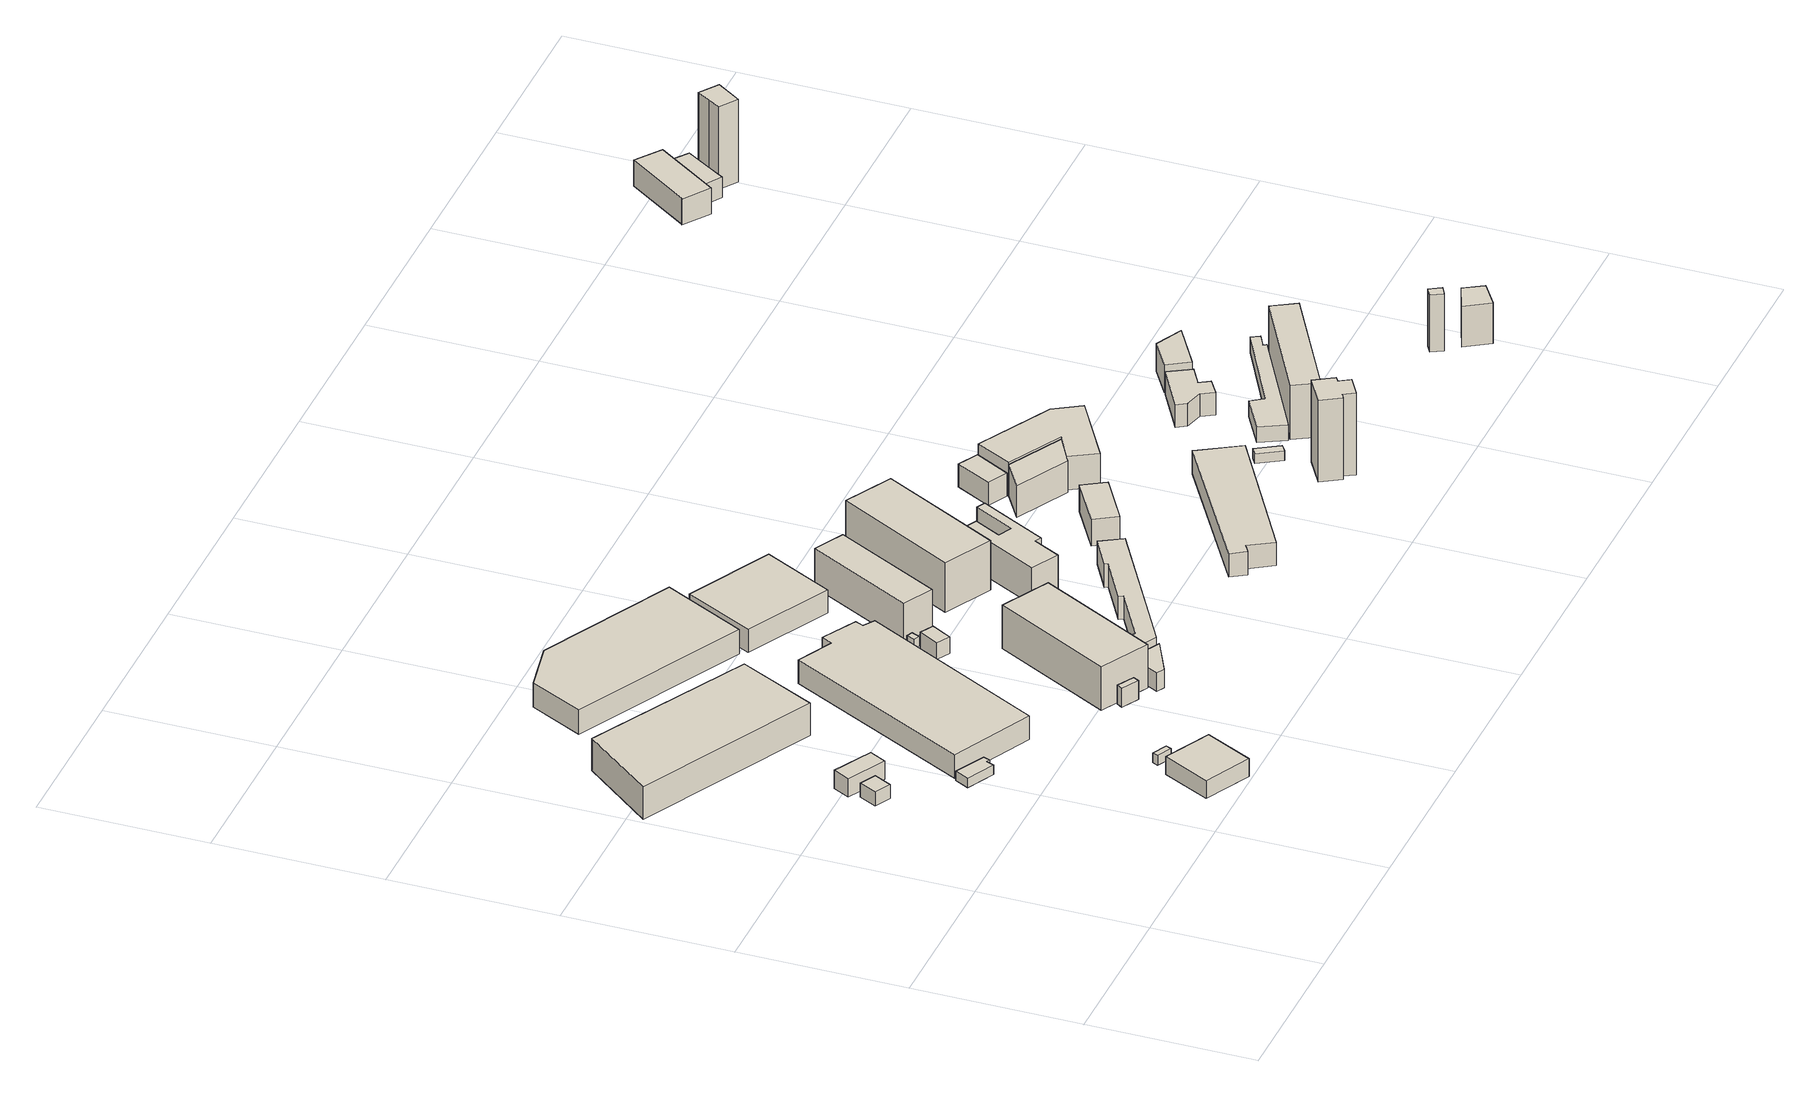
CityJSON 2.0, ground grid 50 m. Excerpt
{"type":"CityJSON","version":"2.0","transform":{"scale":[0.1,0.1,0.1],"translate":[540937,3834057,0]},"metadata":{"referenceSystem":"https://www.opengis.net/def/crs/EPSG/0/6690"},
"CityObjects":{
"building1":{"type":"Building","attributes":{"計測周辺長":23.05,"1/2500図郭":65,"区名":"港区","町丁目名称":"海岸通４丁目","街区番号":1,"class":"3001","usage":"431","measuredHeight":4.5,"storeysAboveGround":1,"BuildingDetailAttribute.buildingRoofEdgeArea":33.16,"BuildingDetailAttribute.buildingStructureType":"610","BuildingDetailAttribute.buildingStructureOrgType":"2","BuildingDetailAttribute.detailedUsage":"1720","BuildingDetailAttribute.specifiedBuildingCoverageRate":0.6,"BuildingDetailAttribute.surveyYear":2017,"BuildingTsunamiRiskAttribute.description":"1","BuildingTsunamiRiskAttribute.rank":"2","BuildingTsunamiRiskAttribute.depth":1.36,"BuildingHighTideRiskAttribute.description":"1","BuildingHighTideRiskAttribute.rank":"3","BuildingHighTideRiskAttribute.depth":4.32,"BuildingIDAttribute.prefecture":"27","BuildingIDAttribute.city":"27107"},"geometry":[{"type":"Solid","lod":"1","boundaries":[[[[0,1,2,3]],[[2,4,5,3]],[[1,6,4,2]],[[0,7,6,1]],[[3,5,7,0]],[[4,6,7,5]]]]}]},
"building2":{"type":"Building","attributes":{"計測周辺長":37.53,"1/2500図郭":65,"区名":"港区","町丁目名称":"海岸通４丁目","街区番号":1,"class":"3001","usage":"431","measuredHeight":5.8,"storeysAboveGround":2,"BuildingDetailAttribute.buildingRoofEdgeArea":74.14,"BuildingDetailAttribute.buildingStructureType":"610","BuildingDetailAttribute.buildingStructureOrgType":"2","BuildingDetailAttribute.detailedUsage":"1720","BuildingDetailAttribute.specifiedBuildingCoverageRate":0.6,"BuildingDetailAttribute.surveyYear":2017,"BuildingTsunamiRiskAttribute.description":"1","BuildingTsunamiRiskAttribute.rank":"2","BuildingTsunamiRiskAttribute.depth":1.36,"BuildingHighTideRiskAttribute.description":"1","BuildingHighTideRiskAttribute.rank":"3","BuildingHighTideRiskAttribute.depth":4.32,"BuildingIDAttribute.prefecture":"27","BuildingIDAttribute.city":"27107"},"geometry":[{"type":"Solid","lod":"1","boundaries":[[[[8,9,10,11]],[[10,12,13,11]],[[9,14,12,10]],[[8,15,14,9]],[[11,13,15,8]],[[12,14,15,13]]]]}]},
"building3":{"type":"Building","attributes":{"計測周辺長":30.2,"1/2500図郭":65,"区名":"港区","町丁目名称":"海岸通４丁目","街区番号":1,"class":"3001","usage":"431","storeysAboveGround":2,"BuildingDetailAttribute.buildingRoofEdgeArea":46.22,"BuildingDetailAttribute.buildingStructureType":"610","BuildingDetailAttribute.buildingStructureOrgType":"2","BuildingDetailAttribute.detailedUsage":"1720","BuildingDetailAttribute.specifiedBuildingCoverageRate":0.6,"BuildingDetailAttribute.surveyYear":2017,"BuildingTsunamiRiskAttribute.description":"1","BuildingTsunamiRiskAttribute.rank":"2","BuildingTsunamiRiskAttribute.depth":1.76,"BuildingHighTideRiskAttribute.description":"1","BuildingHighTideRiskAttribute.rank":"3","BuildingHighTideRiskAttribute.depth":4.74,"BuildingIDAttribute.prefecture":"27","BuildingIDAttribute.city":"27107"},"geometry":[{"type":"Solid","lod":"1","boundaries":[[[[16,17,18,19,20,21]],[[20,22,23,21]],[[19,24,22,20]],[[18,25,24,19]],[[17,26,25,18]],[[16,27,26,17]],[[21,23,27,16]],[[22,24,25,26,27,23]]]]}]},
"building4":{"type":"Building","attributes":{"計測周辺長":168.79,"1/2500図郭":65,"区名":"港区","町丁目名称":"海岸通４丁目","街区番号":1,"class":"3001","usage":"431","measuredHeight":10.4,"storeysAboveGround":2,"BuildingDetailAttribute.buildingRoofEdgeArea":1526.25,"BuildingDetailAttribute.buildingStructureType":"610","BuildingDetailAttribute.buildingStructureOrgType":"2","BuildingDetailAttribute.detailedUsage":"1720","BuildingDetailAttribute.specifiedBuildingCoverageRate":0.6,"BuildingDetailAttribute.surveyYear":2017,"BuildingTsunamiRiskAttribute.description":"1","BuildingTsunamiRiskAttribute.rank":"2","BuildingTsunamiRiskAttribute.depth":1.16,"BuildingHighTideRiskAttribute.description":"1","BuildingHighTideRiskAttribute.rank":"3","BuildingHighTideRiskAttribute.depth":4.42,"BuildingIDAttribute.prefecture":"27","BuildingIDAttribute.city":"27107"},"geometry":[{"type":"Solid","lod":"1","boundaries":[[[[28,29,30,31]],[[30,32,33,31]],[[29,34,32,30]],[[28,35,34,29]],[[31,33,35,28]],[[32,34,35,33]]]]}]},
"building5":{"type":"Building","attributes":{"class":"3001","measuredHeight":5.6,"BuildingDetailAttribute.specifiedBuildingCoverageRate":0.6,"BuildingDetailAttribute.surveyYear":2017,"BuildingTsunamiRiskAttribute.description":"1","BuildingTsunamiRiskAttribute.rank":"2","BuildingTsunamiRiskAttribute.depth":2.33,"BuildingHighTideRiskAttribute.description":"1","BuildingHighTideRiskAttribute.rank":"4","BuildingHighTideRiskAttribute.depth":5.33,"BuildingIDAttribute.prefecture":"27","BuildingIDAttribute.city":"27107"},"geometry":[{"type":"Solid","lod":"1","boundaries":[[[[36,37,38,39]],[[38,40,41,39]],[[37,42,40,38]],[[36,43,42,37]],[[39,41,43,36]],[[40,42,43,41]]]]}]},
"building6":{"type":"Building","attributes":{"class":"3003","measuredHeight":3.1,"BuildingDetailAttribute.specifiedBuildingCoverageRate":0.6,"BuildingDetailAttribute.surveyYear":2017,"BuildingTsunamiRiskAttribute.description":"1","BuildingTsunamiRiskAttribute.rank":"2","BuildingTsunamiRiskAttribute.depth":2.05,"BuildingHighTideRiskAttribute.description":"1","BuildingHighTideRiskAttribute.rank":"4","BuildingHighTideRiskAttribute.depth":5.06,"BuildingIDAttribute.prefecture":"27","BuildingIDAttribute.city":"27107"},"geometry":[{"type":"Solid","lod":"1","boundaries":[[[[44,45,46,47]],[[46,48,49,47]],[[45,50,48,46]],[[44,51,50,45]],[[47,49,51,44]],[[48,50,51,49]]]]}]},
"building7":{"type":"Building","attributes":{"計測周辺長":186.25,"1/2500図郭":65,"区名":"港区","町丁目名称":"海岸通４丁目","街区番号":1,"class":"3001","usage":"431","measuredHeight":7.6,"storeysAboveGround":2,"BuildingDetailAttribute.buildingRoofEdgeArea":1774.16,"BuildingDetailAttribute.buildingStructureType":"610","BuildingDetailAttribute.buildingStructureOrgType":"2","BuildingDetailAttribute.detailedUsage":"1720","BuildingDetailAttribute.specifiedBuildingCoverageRate":0.6,"BuildingDetailAttribute.surveyYear":2017,"BuildingTsunamiRiskAttribute.description":"1","BuildingTsunamiRiskAttribute.rank":"2","BuildingTsunamiRiskAttribute.depth":1.69,"BuildingHighTideRiskAttribute.description":"1","BuildingHighTideRiskAttribute.rank":"3","BuildingHighTideRiskAttribute.depth":4.72,"BuildingIDAttribute.prefecture":"27","BuildingIDAttribute.city":"27107"},"geometry":[{"type":"Solid","lod":"1","boundaries":[[[[52,53,54,55,56,57,58,59]],[[58,60,61,59]],[[57,62,60,58]],[[56,63,62,57]],[[55,64,63,56]],[[54,65,64,55]],[[53,66,65,54]],[[52,67,66,53]],[[59,61,67,52]],[[60,62,63,64,65,66,67,61]]]]}]},
"building8":{"type":"Building","attributes":{"計測周辺長":15.89,"1/2500図郭":65,"区名":"港区","町丁目名称":"海岸通４丁目","街区番号":1,"class":"3003","usage":"401","measuredHeight":6,"storeysAboveGround":4,"BuildingDetailAttribute.buildingRoofEdgeArea":12.23,"BuildingDetailAttribute.buildingStructureType":"603","BuildingDetailAttribute.buildingStructureOrgType":"3","BuildingDetailAttribute.detailedUsage":"1310","BuildingDetailAttribute.specifiedBuildingCoverageRate":0.6,"BuildingDetailAttribute.surveyYear":2017,"BuildingTsunamiRiskAttribute.description":"1","BuildingTsunamiRiskAttribute.rank":"2","BuildingTsunamiRiskAttribute.depth":1.79,"BuildingHighTideRiskAttribute.description":"1","BuildingHighTideRiskAttribute.rank":"3","BuildingHighTideRiskAttribute.depth":4.78,"BuildingIDAttribute.prefecture":"27","BuildingIDAttribute.city":"27107"},"geometry":[{"type":"Solid","lod":"1","boundaries":[[[[68,69,70,71]],[[70,72,73,71]],[[69,74,72,70]],[[68,75,74,69]],[[71,73,75,68]],[[72,74,75,73]]]]}]},
"building9":{"type":"Building","attributes":{"計測周辺長":165.72,"1/2500図郭":65,"区名":"港区","町丁目名称":"海岸通４丁目","街区番号":1,"class":"3001","usage":"431","measuredHeight":7.8,"storeysAboveGround":2,"BuildingDetailAttribute.buildingRoofEdgeArea":1559.16,"BuildingDetailAttribute.buildingStructureType":"610","BuildingDetailAttribute.buildingStructureOrgType":"2","BuildingDetailAttribute.detailedUsage":"1720","BuildingDetailAttribute.specifiedBuildingCoverageRate":0.6,"BuildingDetailAttribute.surveyYear":2017,"BuildingTsunamiRiskAttribute.description":"1","BuildingTsunamiRiskAttribute.rank":"2","BuildingTsunamiRiskAttribute.depth":1.68,"BuildingHighTideRiskAttribute.description":"1","BuildingHighTideRiskAttribute.rank":"3","BuildingHighTideRiskAttribute.depth":4.69,"BuildingIDAttribute.prefecture":"27","BuildingIDAttribute.city":"27107"},"geometry":[{"type":"Solid","lod":"1","boundaries":[[[[76,77,78,79,80]],[[79,81,82,80]],[[78,83,81,79]],[[77,84,83,78]],[[76,85,84,77]],[[80,82,85,76]],[[81,83,84,85,82]]]]}]},
"building10":{"type":"Building","attributes":{"計測周辺長":35.86,"1/2500図郭":65,"区名":"港区","町丁目名称":"海岸通４丁目","街区番号":1,"class":"3001","usage":"411","measuredHeight":6,"storeysAboveGround":2,"BuildingDetailAttribute.buildingRoofEdgeArea":66.46,"BuildingDetailAttribute.buildingStructureType":"610","BuildingDetailAttribute.buildingStructureOrgType":"2","BuildingDetailAttribute.detailedUsage":"1110","BuildingDetailAttribute.specifiedBuildingCoverageRate":0.6,"BuildingDetailAttribute.surveyYear":2017,"BuildingTsunamiRiskAttribute.description":"1","BuildingTsunamiRiskAttribute.rank":"2","BuildingTsunamiRiskAttribute.depth":1.81,"BuildingHighTideRiskAttribute.description":"1","BuildingHighTideRiskAttribute.rank":"3","BuildingHighTideRiskAttribute.depth":4.8,"BuildingIDAttribute.prefecture":"27","BuildingIDAttribute.city":"27107"},"geometry":[{"type":"Solid","lod":"1","boundaries":[[[[86,87,88,89]],[[88,90,91,89]],[[87,92,90,88]],[[86,93,92,87]],[[89,91,93,86]],[[90,92,93,91]]]]}]},
"building11":{"type":"Building","attributes":{"計測周辺長":113.58,"1/2500図郭":65,"区名":"港区","町丁目名称":"海岸通４丁目","街区番号":1,"class":"3002","usage":"401","measuredHeight":13.9,"storeysAboveGround":4,"BuildingDetailAttribute.buildingRoofEdgeArea":665.76,"BuildingDetailAttribute.buildingStructureType":"603","BuildingDetailAttribute.buildingStructureOrgType":"3","BuildingDetailAttribute.detailedUsage":"1310","BuildingDetailAttribute.specifiedBuildingCoverageRate":0.6,"BuildingDetailAttribute.surveyYear":2017,"BuildingTsunamiRiskAttribute.description":"1","BuildingTsunamiRiskAttribute.rank":"2","BuildingTsunamiRiskAttribute.depth":1.58,"BuildingHighTideRiskAttribute.description":"1","BuildingHighTideRiskAttribute.rank":"3","BuildingHighTideRiskAttribute.depth":4.66,"BuildingIDAttribute.prefecture":"27","BuildingIDAttribute.city":"27107"},"geometry":[{"type":"Solid","lod":"1","boundaries":[[[[94,95,96,97]],[[96,98,99,97]],[[95,100,98,96]],[[94,101,100,95]],[[97,99,101,94]],[[98,100,101,99]]]]}]},
"building12":{"type":"Building","attributes":{"class":"3001","measuredHeight":5.3,"BuildingDetailAttribute.specifiedBuildingCoverageRate":0.6,"BuildingDetailAttribute.surveyYear":2017,"BuildingTsunamiRiskAttribute.description":"1","BuildingTsunamiRiskAttribute.rank":"2","BuildingTsunamiRiskAttribute.depth":1.45,"BuildingHighTideRiskAttribute.description":"1","BuildingHighTideRiskAttribute.rank":"3","BuildingHighTideRiskAttribute.depth":4.39,"BuildingIDAttribute.prefecture":"27","BuildingIDAttribute.city":"27107"},"geometry":[{"type":"Solid","lod":"1","boundaries":[[[[102,103,104,105]],[[104,106,107,105]],[[103,108,106,104]],[[102,109,108,103]],[[105,107,109,102]],[[106,108,109,107]]]]}]},
"building13":{"type":"Building","attributes":{"class":"3001","BuildingDetailAttribute.specifiedBuildingCoverageRate":0.6,"BuildingDetailAttribute.surveyYear":2017,"BuildingTsunamiRiskAttribute.description":"1","BuildingTsunamiRiskAttribute.rank":"2","BuildingTsunamiRiskAttribute.depth":1.45,"BuildingHighTideRiskAttribute.description":"1","BuildingHighTideRiskAttribute.rank":"3","BuildingHighTideRiskAttribute.depth":4.39,"BuildingIDAttribute.prefecture":"27","BuildingIDAttribute.city":"27107"},"geometry":[{"type":"Solid","lod":"1","boundaries":[[[[110,111,112,113]],[[112,114,115,113]],[[111,116,114,112]],[[110,117,116,111]],[[113,115,117,110]],[[114,116,117,115]]]]}]},
"building14":{"type":"Building","attributes":{"class":"3001","measuredHeight":6.7,"BuildingDetailAttribute.specifiedBuildingCoverageRate":0.6,"BuildingDetailAttribute.surveyYear":2017,"BuildingTsunamiRiskAttribute.description":"1","BuildingTsunamiRiskAttribute.rank":"2","BuildingTsunamiRiskAttribute.depth":1.32,"BuildingHighTideRiskAttribute.description":"1","BuildingHighTideRiskAttribute.rank":"3","BuildingHighTideRiskAttribute.depth":4.3,"BuildingIDAttribute.prefecture":"27","BuildingIDAttribute.city":"27107"},"geometry":[{"type":"Solid","lod":"1","boundaries":[[[[118,119,120,121]],[[120,122,123,121]],[[119,124,122,120]],[[118,125,124,119]],[[121,123,125,118]],[[122,124,125,123]]]]}]},
"building15":{"type":"Building","attributes":{"計測周辺長":105.9,"1/2500図郭":65,"区名":"港区","町丁目名称":"海岸通４丁目","街区番号":1,"class":"3001","usage":"431","measuredHeight":7.4,"storeysAboveGround":2,"BuildingDetailAttribute.buildingRoofEdgeArea":691.62,"BuildingDetailAttribute.buildingStructureType":"610","BuildingDetailAttribute.buildingStructureOrgType":"2","BuildingDetailAttribute.detailedUsage":"1720","BuildingDetailAttribute.specifiedBuildingCoverageRate":0.6,"BuildingDetailAttribute.surveyYear":2017,"BuildingTsunamiRiskAttribute.description":"1","BuildingTsunamiRiskAttribute.rank":"2","BuildingTsunamiRiskAttribute.depth":1.76,"BuildingHighTideRiskAttribute.description":"1","BuildingHighTideRiskAttribute.rank":"3","BuildingHighTideRiskAttribute.depth":4.68,"BuildingIDAttribute.prefecture":"27","BuildingIDAttribute.city":"27107"},"geometry":[{"type":"Solid","lod":"1","boundaries":[[[[126,127,128,129]],[[128,130,131,129]],[[127,132,130,128]],[[126,133,132,127]],[[129,131,133,126]],[[130,132,133,131]]]]}]},
"building16":{"type":"Building","attributes":{"計測周辺長":150.46,"1/2500図郭":65,"区名":"港区","町丁目名称":"海岸通４丁目","街区番号":1,"class":"3002","usage":"401","measuredHeight":12.6,"storeysAboveGround":4,"BuildingDetailAttribute.buildingRoofEdgeArea":1401.97,"BuildingDetailAttribute.buildingStructureType":"603","BuildingDetailAttribute.buildingStructureOrgType":"3","BuildingDetailAttribute.detailedUsage":"1310","BuildingDetailAttribute.specifiedBuildingCoverageRate":0.6,"BuildingDetailAttribute.surveyYear":2017,"BuildingTsunamiRiskAttribute.description":"1","BuildingTsunamiRiskAttribute.rank":"2","BuildingTsunamiRiskAttribute.depth":1.4,"BuildingHighTideRiskAttribute.description":"1","BuildingHighTideRiskAttribute.rank":"3","BuildingHighTideRiskAttribute.depth":4.33,"BuildingIDAttribute.prefecture":"27","BuildingIDAttribute.city":"27107"},"geometry":[{"type":"Solid","lod":"1","boundaries":[[[[134,135,136,137]],[[136,138,139,137]],[[135,140,138,136]],[[134,141,140,135]],[[137,139,141,134]],[[138,140,141,139]]]]}]},
"building17":{"type":"Building","attributes":{"class":"3001","measuredHeight":7.6,"BuildingDetailAttribute.specifiedBuildingCoverageRate":0.6,"BuildingDetailAttribute.surveyYear":2017,"BuildingTsunamiRiskAttribute.description":"1","BuildingTsunamiRiskAttribute.rank":"2","BuildingTsunamiRiskAttribute.depth":1.71,"BuildingHighTideRiskAttribute.description":"1","BuildingHighTideRiskAttribute.rank":"3","BuildingHighTideRiskAttribute.depth":4.69,"BuildingIDAttribute.prefecture":"27","BuildingIDAttribute.city":"27107"},"geometry":[{"type":"Solid","lod":"1","boundaries":[[[[142,143,144,145,146,147,148,149,150,151]],[[150,152,153,151]],[[149,154,152,150]],[[148,155,154,149]],[[147,156,155,148]],[[146,157,156,147]],[[145,158,157,146]],[[144,159,158,145]],[[143,160,159,144]],[[142,161,160,143]],[[151,153,161,142]],[[152,154,155,156,157,158,159,160,161,153]]]]}]},
"building18":{"type":"Building","attributes":{"class":"3001","measuredHeight":6.7,"BuildingDetailAttribute.specifiedBuildingCoverageRate":0.6,"BuildingDetailAttribute.surveyYear":2017,"BuildingTsunamiRiskAttribute.description":"1","BuildingTsunamiRiskAttribute.rank":"2","BuildingTsunamiRiskAttribute.depth":1.34,"BuildingHighTideRiskAttribute.description":"1","BuildingHighTideRiskAttribute.rank":"3","BuildingHighTideRiskAttribute.depth":4.31,"BuildingIDAttribute.prefecture":"27","BuildingIDAttribute.city":"27107"},"geometry":[{"type":"Solid","lod":"1","boundaries":[[[[162,163,164,165]],[[164,166,167,165]],[[163,168,166,164]],[[162,169,168,163]],[[165,167,169,162]],[[166,168,169,167]]]]}]},
"building19":{"type":"Building","attributes":{"計測周辺長":150.46,"1/2500図郭":65,"区名":"港区","町丁目名称":"海岸通４丁目","街区番号":1,"class":"3002","usage":"401","measuredHeight":15.9,"storeysAboveGround":4,"BuildingDetailAttribute.buildingRoofEdgeArea":1401.97,"BuildingDetailAttribute.buildingStructureType":"603","BuildingDetailAttribute.buildingStructureOrgType":"3","BuildingDetailAttribute.detailedUsage":"1310","BuildingDetailAttribute.specifiedBuildingCoverageRate":0.6,"BuildingDetailAttribute.surveyYear":2017,"BuildingTsunamiRiskAttribute.description":"1","BuildingTsunamiRiskAttribute.rank":"2","BuildingTsunamiRiskAttribute.depth":1.17,"BuildingHighTideRiskAttribute.description":"1","BuildingHighTideRiskAttribute.rank":"3","BuildingHighTideRiskAttribute.depth":4.09,"BuildingIDAttribute.prefecture":"27","BuildingIDAttribute.city":"27107"},"geometry":[{"type":"Solid","lod":"1","boundaries":[[[[170,171,172,173]],[[172,174,175,173]],[[171,176,174,172]],[[170,177,176,171]],[[173,175,177,170]],[[174,176,177,175]]]]}]},
"building20":{"type":"Building","attributes":{"class":"3001","measuredHeight":11.8,"BuildingDetailAttribute.specifiedBuildingCoverageRate":0.6,"BuildingDetailAttribute.surveyYear":2017,"BuildingTsunamiRiskAttribute.description":"1","BuildingTsunamiRiskAttribute.rank":"2","BuildingTsunamiRiskAttribute.depth":1.48,"BuildingHighTideRiskAttribute.description":"1","BuildingHighTideRiskAttribute.rank":"3","BuildingHighTideRiskAttribute.depth":4.43,"BuildingIDAttribute.prefecture":"27","BuildingIDAttribute.city":"27107"},"geometry":[{"type":"Solid","lod":"1","boundaries":[[[[178,179,180,181,182,183,184,185,186,187]],[[186,188,189,187]],[[185,190,188,186]],[[184,191,190,185]],[[183,192,191,184]],[[182,193,192,183]],[[181,194,193,182]],[[180,195,194,181]],[[179,196,195,180]],[[178,197,196,179]],[[187,189,197,178]],[[188,190,191,192,193,194,195,196,197,189]]]]}]},
"building21":{"type":"Building","attributes":{"class":"3001","measuredHeight":8.6,"BuildingDetailAttribute.specifiedBuildingCoverageRate":0.6,"BuildingDetailAttribute.surveyYear":2017,"BuildingTsunamiRiskAttribute.description":"1","BuildingTsunamiRiskAttribute.rank":"2","BuildingTsunamiRiskAttribute.depth":1.74,"BuildingHighTideRiskAttribute.description":"1","BuildingHighTideRiskAttribute.rank":"3","BuildingHighTideRiskAttribute.depth":4.7,"BuildingIDAttribute.prefecture":"27","BuildingIDAttribute.city":"27107"},"geometry":[{"type":"Solid","lod":"1","boundaries":[[[[198,199,200,201]],[[200,202,203,201]],[[199,204,202,200]],[[198,205,204,199]],[[201,203,205,198]],[[202,204,205,203]]]]}]},
"building22":{"type":"Building","attributes":{"class":"3003","measuredHeight":3.1,"BuildingDetailAttribute.specifiedBuildingCoverageRate":0.6,"BuildingDetailAttribute.surveyYear":2017,"BuildingTsunamiRiskAttribute.description":"1","BuildingTsunamiRiskAttribute.rank":"2","BuildingTsunamiRiskAttribute.depth":1.32,"BuildingHighTideRiskAttribute.description":"1","BuildingHighTideRiskAttribute.rank":"3","BuildingHighTideRiskAttribute.depth":4.23,"BuildingIDAttribute.prefecture":"27","BuildingIDAttribute.city":"27107"},"geometry":[{"type":"Solid","lod":"1","boundaries":[[[[206,207,208,209]],[[208,210,211,209]],[[207,212,210,208]],[[206,213,212,207]],[[209,211,213,206]],[[210,212,213,211]]]]}]},
"building23":{"type":"Building","attributes":{"計測周辺長":129.96,"1/2500図郭":65,"区名":"港区","町丁目名称":"海岸通４丁目","街区番号":2,"class":"3001","usage":"441","measuredHeight":7.5,"storeysAboveGround":2,"BuildingDetailAttribute.buildingRoofEdgeArea":688.05,"BuildingDetailAttribute.buildingStructureType":"610","BuildingDetailAttribute.buildingStructureOrgType":"2","BuildingDetailAttribute.detailedUsage":"1520","BuildingDetailAttribute.specifiedBuildingCoverageRate":0.6,"BuildingDetailAttribute.surveyYear":2017,"BuildingTsunamiRiskAttribute.description":"1","BuildingTsunamiRiskAttribute.rank":"2","BuildingTsunamiRiskAttribute.depth":0.93,"BuildingHighTideRiskAttribute.description":"1","BuildingHighTideRiskAttribute.rank":"3","BuildingHighTideRiskAttribute.depth":3.92,"BuildingIDAttribute.prefecture":"27","BuildingIDAttribute.city":"27107"},"geometry":[{"type":"Solid","lod":"1","boundaries":[[[[214,215,216,217,218,219]],[[218,220,221,219]],[[217,222,220,218]],[[216,223,222,217]],[[215,224,223,216]],[[214,225,224,215]],[[219,221,225,214]],[[220,222,223,224,225,221]]]]}]},
"building24":{"type":"Building","attributes":{"class":"3003","measuredHeight":10.2,"BuildingDetailAttribute.specifiedBuildingCoverageRate":0.6,"BuildingDetailAttribute.surveyYear":2017,"BuildingTsunamiRiskAttribute.description":"1","BuildingTsunamiRiskAttribute.rank":"2","BuildingTsunamiRiskAttribute.depth":1.53,"BuildingHighTideRiskAttribute.description":"1","BuildingHighTideRiskAttribute.rank":"3","BuildingHighTideRiskAttribute.depth":4.47,"BuildingIDAttribute.prefecture":"27","BuildingIDAttribute.city":"27107"},"geometry":[{"type":"Solid","lod":"1","boundaries":[[[[226,227,228,229,230]],[[229,231,232,230]],[[228,233,231,229]],[[227,234,233,228]],[[226,235,234,227]],[[230,232,235,226]],[[231,233,234,235,232]]]]}]},
"building25":{"type":"Building","attributes":{"計測周辺長":132.82,"1/2500図郭":65,"区名":"港区","町丁目名称":"海岸通４丁目","街区番号":1,"class":"3001","usage":"441","measuredHeight":7.4,"storeysAboveGround":2,"BuildingDetailAttribute.buildingRoofEdgeArea":674.15,"BuildingDetailAttribute.buildingStructureType":"610","BuildingDetailAttribute.buildingStructureOrgType":"2","BuildingDetailAttribute.detailedUsage":"1520","BuildingDetailAttribute.specifiedBuildingCoverageRate":0.6,"BuildingDetailAttribute.surveyYear":2017,"BuildingTsunamiRiskAttribute.description":"1","BuildingTsunamiRiskAttribute.rank":"2","BuildingTsunamiRiskAttribute.depth":1.49,"BuildingHighTideRiskAttribute.description":"1","BuildingHighTideRiskAttribute.rank":"3","BuildingHighTideRiskAttribute.depth":4.41,"BuildingIDAttribute.prefecture":"27","BuildingIDAttribute.city":"27107"},"geometry":[{"type":"Solid","lod":"1","boundaries":[[[[236,237,238,239]],[[238,240,241,239]],[[237,242,240,238]],[[236,243,242,237]],[[239,241,243,236]],[[240,242,243,241]]]]}]},
"building26":{"type":"Building","attributes":{"計測周辺長":132.82,"1/2500図郭":65,"区名":"港区","町丁目名称":"海岸通４丁目","街区番号":1,"class":"3001","usage":"441","measuredHeight":10.7,"storeysAboveGround":2,"BuildingDetailAttribute.buildingRoofEdgeArea":674.15,"BuildingDetailAttribute.buildingStructureType":"610","BuildingDetailAttribute.buildingStructureOrgType":"2","BuildingDetailAttribute.detailedUsage":"1520","BuildingDetailAttribute.specifiedBuildingCoverageRate":0.6,"BuildingDetailAttribute.surveyYear":2017,"BuildingTsunamiRiskAttribute.description":"1","BuildingTsunamiRiskAttribute.rank":"2","BuildingTsunamiRiskAttribute.depth":0.96,"BuildingHighTideRiskAttribute.description":"1","BuildingHighTideRiskAttribute.rank":"3","BuildingHighTideRiskAttribute.depth":3.9,"BuildingIDAttribute.prefecture":"27","BuildingIDAttribute.city":"27107"},"geometry":[{"type":"Solid","lod":"1","boundaries":[[[[244,245,246,247,227,226,230]],[[226,248,249,230]],[[227,250,248,226]],[[247,251,250,227]],[[246,252,251,247]],[[245,253,252,246]],[[244,254,253,245]],[[230,249,254,244]],[[248,250,251,252,253,254,249]]]]}]},
"building27":{"type":"Building","attributes":{"計測周辺長":41.54,"1/2500図郭":65,"区名":"港区","町丁目名称":"海岸通４丁目","街区番号":2,"class":"3002","usage":"441","measuredHeight":26.3,"storeysAboveGround":5,"BuildingDetailAttribute.buildingRoofEdgeArea":94.91,"BuildingDetailAttribute.buildingStructureType":"610","BuildingDetailAttribute.buildingStructureOrgType":"2","BuildingDetailAttribute.detailedUsage":"1520","BuildingDetailAttribute.specifiedBuildingCoverageRate":0.6,"BuildingDetailAttribute.surveyYear":2017,"BuildingTsunamiRiskAttribute.description":"1","BuildingTsunamiRiskAttribute.rank":"2","BuildingTsunamiRiskAttribute.depth":1.17,"BuildingHighTideRiskAttribute.description":"1","BuildingHighTideRiskAttribute.rank":"3","BuildingHighTideRiskAttribute.depth":4.15,"BuildingIDAttribute.prefecture":"27","BuildingIDAttribute.city":"27107"},"geometry":[{"type":"Solid","lod":"1","boundaries":[[[[255,256,257,258,259,260,261,262]],[[261,263,264,262]],[[260,265,263,261]],[[259,266,265,260]],[[258,267,266,259]],[[257,268,267,258]],[[256,269,268,257]],[[255,270,269,256]],[[262,264,270,255]],[[263,265,266,267,268,269,270,264]]]]}]},
"building28":{"type":"Building","attributes":{"計測周辺長":21.93,"1/2500図郭":65,"区名":"港区","町丁目名称":"海岸通４丁目","街区番号":2,"class":"3003","usage":"441","storeysAboveGround":1,"BuildingDetailAttribute.buildingRoofEdgeArea":23.08,"BuildingDetailAttribute.buildingStructureType":"610","BuildingDetailAttribute.buildingStructureOrgType":"2","BuildingDetailAttribute.detailedUsage":"1520","BuildingDetailAttribute.specifiedBuildingCoverageRate":0.6,"BuildingDetailAttribute.surveyYear":2017,"BuildingTsunamiRiskAttribute.description":"1","BuildingTsunamiRiskAttribute.rank":"2","BuildingTsunamiRiskAttribute.depth":1.03,"BuildingHighTideRiskAttribute.description":"1","BuildingHighTideRiskAttribute.rank":"3","BuildingHighTideRiskAttribute.depth":4.01,"BuildingIDAttribute.prefecture":"27","BuildingIDAttribute.city":"27107"},"geometry":[{"type":"Solid","lod":"1","boundaries":[[[[271,272,273,274]],[[273,275,276,274]],[[272,277,275,273]],[[271,278,277,272]],[[274,276,278,271]],[[275,277,278,276]]]]}]},
"building29":{"type":"Building","attributes":{"計測周辺長":28.68,"1/2500図郭":65,"区名":"港区","町丁目名称":"海岸通４丁目","街区番号":2,"class":"3001","usage":"441","measuredHeight":6.7,"storeysAboveGround":3,"BuildingDetailAttribute.buildingRoofEdgeArea":42.48,"BuildingDetailAttribute.buildingStructureType":"610","BuildingDetailAttribute.buildingStructureOrgType":"2","BuildingDetailAttribute.detailedUsage":"1520","BuildingDetailAttribute.specifiedBuildingCoverageRate":0.6,"BuildingDetailAttribute.surveyYear":2017,"BuildingTsunamiRiskAttribute.description":"1","BuildingTsunamiRiskAttribute.rank":"2","BuildingTsunamiRiskAttribute.depth":1.7,"BuildingHighTideRiskAttribute.description":"1","BuildingHighTideRiskAttribute.rank":"3","BuildingHighTideRiskAttribute.depth":4.68,"BuildingIDAttribute.prefecture":"27","BuildingIDAttribute.city":"27107"},"geometry":[{"type":"Solid","lod":"1","boundaries":[[[[279,280,281,282]],[[281,283,284,282]],[[280,285,283,281]],[[279,286,285,280]],[[282,284,286,279]],[[283,285,286,284]]]]}]},
"building30":{"type":"Building","attributes":{"計測周辺長":52.44,"1/2500図郭":65,"区名":"港区","町丁目名称":"海岸通４丁目","街区番号":2,"class":"3001","usage":"441","measuredHeight":7.3,"storeysAboveGround":2,"BuildingDetailAttribute.buildingRoofEdgeArea":129.24,"BuildingDetailAttribute.buildingStructureType":"610","BuildingDetailAttribute.buildingStructureOrgType":"2","BuildingDetailAttribute.detailedUsage":"1520","BuildingDetailAttribute.specifiedBuildingCoverageRate":0.6,"BuildingDetailAttribute.surveyYear":2017,"BuildingTsunamiRiskAttribute.description":"1","BuildingTsunamiRiskAttribute.rank":"1","BuildingTsunamiRiskAttribute.depth":0.37,"BuildingHighTideRiskAttribute.description":"1","BuildingHighTideRiskAttribute.rank":"3","BuildingHighTideRiskAttribute.depth":3.35,"BuildingIDAttribute.prefecture":"27","BuildingIDAttribute.city":"27107"},"geometry":[{"type":"Solid","lod":"1","boundaries":[[[[287,288,289,290,291,292,293,294]],[[293,295,296,294]],[[292,297,295,293]],[[291,298,297,292]],[[290,299,298,291]],[[289,300,299,290]],[[288,301,300,289]],[[287,302,301,288]],[[294,296,302,287]],[[295,297,298,299,300,301,302,296]]]]}]},
"building31":{"type":"Building","attributes":{"計測周辺長":95.17,"1/2500図郭":65,"区名":"港区","町丁目名称":"海岸通４丁目","街区番号":2,"class":"3003","usage":"441","measuredHeight":5,"storeysAboveGround":1,"BuildingDetailAttribute.buildingRoofEdgeArea":172.68,"BuildingDetailAttribute.buildingStructureType":"610","BuildingDetailAttribute.buildingStructureOrgType":"2","BuildingDetailAttribute.detailedUsage":"1520","BuildingDetailAttribute.specifiedBuildingCoverageRate":0.6,"BuildingDetailAttribute.surveyYear":2017,"BuildingTsunamiRiskAttribute.description":"1","BuildingTsunamiRiskAttribute.rank":"2","BuildingTsunamiRiskAttribute.depth":1.21,"BuildingHighTideRiskAttribute.description":"1","BuildingHighTideRiskAttribute.rank":"3","BuildingHighTideRiskAttribute.depth":4.19,"BuildingIDAttribute.prefecture":"27","BuildingIDAttribute.city":"27107"},"geometry":[{"type":"Solid","lod":"1","boundaries":[[[[303,304,305,306,307,308,309,310]],[[309,311,312,310]],[[308,313,311,309]],[[307,314,313,308]],[[306,315,314,307]],[[305,316,315,306]],[[304,317,316,305]],[[303,318,317,304]],[[310,312,318,303]],[[311,313,314,315,316,317,318,312]]]]}]},
"building32":{"type":"Building","attributes":{"計測周辺長":77.9,"1/2500図郭":65,"区名":"港区","町丁目名称":"海岸通４丁目","街区番号":2,"class":"3001","usage":"441","measuredHeight":17.4,"storeysAboveGround":3,"BuildingDetailAttribute.buildingRoofEdgeArea":254.42,"BuildingDetailAttribute.buildingStructureType":"610","BuildingDetailAttribute.buildingStructureOrgType":"2","BuildingDetailAttribute.detailedUsage":"1520","BuildingDetailAttribute.specifiedBuildingCoverageRate":0.6,"BuildingDetailAttribute.surveyYear":2017,"BuildingTsunamiRiskAttribute.description":"1","BuildingTsunamiRiskAttribute.rank":"2","BuildingTsunamiRiskAttribute.depth":1.35,"BuildingHighTideRiskAttribute.description":"1","BuildingHighTideRiskAttribute.rank":"3","BuildingHighTideRiskAttribute.depth":4.32,"BuildingIDAttribute.prefecture":"27","BuildingIDAttribute.city":"27107"},"geometry":[{"type":"Solid","lod":"1","boundaries":[[[[319,320,321,322]],[[321,323,324,322]],[[320,325,323,321]],[[319,326,325,320]],[[322,324,326,319]],[[323,325,326,324]]]]}]},
"building33":{"type":"Building","attributes":{"計測周辺長":43.09,"1/2500図郭":65,"区名":"港区","町丁目名称":"海岸通４丁目","街区番号":2,"class":"3001","usage":"441","measuredHeight":8.8,"storeysAboveGround":2,"BuildingDetailAttribute.buildingRoofEdgeArea":100.83,"BuildingDetailAttribute.buildingStructureType":"610","BuildingDetailAttribute.buildingStructureOrgType":"2","BuildingDetailAttribute.detailedUsage":"1520","BuildingDetailAttribute.specifiedBuildingCoverageRate":0.6,"BuildingDetailAttribute.surveyYear":2017,"BuildingTsunamiRiskAttribute.description":"1","BuildingTsunamiRiskAttribute.rank":"1","BuildingTsunamiRiskAttribute.depth":0.13,"BuildingHighTideRiskAttribute.description":"1","BuildingHighTideRiskAttribute.rank":"3","BuildingHighTideRiskAttribute.depth":3.08,"BuildingIDAttribute.prefecture":"27","BuildingIDAttribute.city":"27107"},"geometry":[{"type":"Solid","lod":"1","boundaries":[[[[327,328,329,330]],[[329,331,332,330]],[[328,333,331,329]],[[327,334,333,328]],[[330,332,334,327]],[[331,333,334,332]]]]}]},
"building34":{"type":"Building","attributes":{"計測周辺長":13.99,"1/2500図郭":65,"区名":"港区","町丁目名称":"海岸通４丁目","街区番号":2,"class":"3001","usage":"441","measuredHeight":18.4,"storeysAboveGround":2,"BuildingDetailAttribute.buildingRoofEdgeArea":12,"BuildingDetailAttribute.buildingStructureType":"610","BuildingDetailAttribute.buildingStructureOrgType":"2","BuildingDetailAttribute.detailedUsage":"1520","BuildingDetailAttribute.specifiedBuildingCoverageRate":0.6,"BuildingDetailAttribute.surveyYear":2017,"BuildingTsunamiRiskAttribute.description":"1","BuildingTsunamiRiskAttribute.rank":"2","BuildingTsunamiRiskAttribute.depth":1.98,"BuildingHighTideRiskAttribute.description":"1","BuildingHighTideRiskAttribute.rank":"3","BuildingHighTideRiskAttribute.depth":4.93,"BuildingIDAttribute.prefecture":"27","BuildingIDAttribute.city":"27107"},"geometry":[{"type":"Solid","lod":"1","boundaries":[[[[335,336,337,338]],[[337,339,340,338]],[[336,341,339,337]],[[335,342,341,336]],[[338,340,342,335]],[[339,341,342,340]]]]}]},
"building35":{"type":"Building","attributes":{"計測周辺長":32.91,"1/2500図郭":65,"区名":"港区","町丁目名称":"海岸通４丁目","街区番号":2,"class":"3001","usage":"441","measuredHeight":13,"storeysAboveGround":1,"BuildingDetailAttribute.buildingRoofEdgeArea":66.69,"BuildingDetailAttribute.buildingStructureType":"610","BuildingDetailAttribute.buildingStructureOrgType":"2","BuildingDetailAttribute.detailedUsage":"1520","BuildingDetailAttribute.specifiedBuildingCoverageRate":0.6,"BuildingDetailAttribute.surveyYear":2017,"BuildingTsunamiRiskAttribute.description":"1","BuildingTsunamiRiskAttribute.rank":"2","BuildingTsunamiRiskAttribute.depth":2,"BuildingHighTideRiskAttribute.description":"1","BuildingHighTideRiskAttribute.rank":"3","BuildingHighTideRiskAttribute.depth":4.96,"BuildingIDAttribute.prefecture":"27","BuildingIDAttribute.city":"27107"},"geometry":[{"type":"Solid","lod":"1","boundaries":[[[[343,344,345,346]],[[345,347,348,346]],[[344,349,347,345]],[[343,350,349,344]],[[346,348,350,343]],[[347,349,350,348]]]]}]},
"building36":{"type":"Building","attributes":{"計測周辺長":64.86,"1/2500図郭":65,"区名":"港区","町丁目名称":"福崎２丁目","街区番号":10,"class":"3001","usage":"441","measuredHeight":8.2,"storeysAboveGround":2,"BuildingDetailAttribute.buildingRoofEdgeArea":214.63,"BuildingDetailAttribute.buildingStructureType":"610","BuildingDetailAttribute.buildingStructureOrgType":"2","BuildingDetailAttribute.detailedUsage":"1520","BuildingDetailAttribute.specifiedBuildingCoverageRate":0.6,"BuildingDetailAttribute.surveyYear":2017,"BuildingTsunamiRiskAttribute.description":"1","BuildingTsunamiRiskAttribute.rank":"2","BuildingTsunamiRiskAttribute.depth":1.89,"BuildingHighTideRiskAttribute.description":"1","BuildingHighTideRiskAttribute.rank":"3","BuildingHighTideRiskAttribute.depth":4.7,"BuildingIDAttribute.prefecture":"27","BuildingIDAttribute.city":"27107"},"geometry":[{"type":"Solid","lod":"1","boundaries":[[[[351,352,353,354,355,356]],[[355,357,358,356]],[[354,359,357,355]],[[353,360,359,354]],[[352,361,360,353]],[[351,362,361,352]],[[356,358,362,351]],[[357,359,360,361,362,358]]]]}]},
"building37":{"type":"Building","attributes":{"計測周辺長":42.15,"1/2500図郭":65,"区名":"港区","町丁目名称":"福崎２丁目","街区番号":10,"class":"3001","usage":"441","measuredHeight":6.5,"storeysAboveGround":2,"BuildingDetailAttribute.buildingRoofEdgeArea":92.77,"BuildingDetailAttribute.buildingStructureType":"610","BuildingDetailAttribute.buildingStructureOrgType":"2","BuildingDetailAttribute.detailedUsage":"1520","BuildingDetailAttribute.specifiedBuildingCoverageRate":0.6,"BuildingDetailAttribute.surveyYear":2017,"BuildingTsunamiRiskAttribute.description":"1","BuildingTsunamiRiskAttribute.rank":"2","BuildingTsunamiRiskAttribute.depth":2.08,"BuildingHighTideRiskAttribute.description":"1","BuildingHighTideRiskAttribute.rank":"3","BuildingHighTideRiskAttribute.depth":4.64,"BuildingIDAttribute.prefecture":"27","BuildingIDAttribute.city":"27107"},"geometry":[{"type":"Solid","lod":"1","boundaries":[[[[363,364,365,366,367,368]],[[367,369,370,368]],[[366,371,369,367]],[[365,372,371,366]],[[364,373,372,365]],[[363,374,373,364]],[[368,370,374,363]],[[369,371,372,373,374,370]]]]}]},
"building38":{"type":"Building","attributes":{"計測周辺長":30.83,"1/2500図郭":65,"区名":"港区","町丁目名称":"福崎２丁目","街区番号":10,"class":"3002","usage":"441","measuredHeight":26.7,"storeysAboveGround":5,"BuildingDetailAttribute.buildingRoofEdgeArea":58.18,"BuildingDetailAttribute.buildingStructureType":"603","BuildingDetailAttribute.buildingStructureOrgType":"3","BuildingDetailAttribute.detailedUsage":"1520","BuildingDetailAttribute.specifiedBuildingCoverageRate":0.6,"BuildingDetailAttribute.surveyYear":2017,"BuildingTsunamiRiskAttribute.description":"1","BuildingTsunamiRiskAttribute.rank":"2","BuildingTsunamiRiskAttribute.depth":2.03,"BuildingHighTideRiskAttribute.description":"1","BuildingHighTideRiskAttribute.rank":"3","BuildingHighTideRiskAttribute.depth":4.56,"BuildingIDAttribute.prefecture":"27","BuildingIDAttribute.city":"27107"},"geometry":[{"type":"Solid","lod":"1","boundaries":[[[[375,376,377,378,379]],[[378,380,381,379]],[[377,382,380,378]],[[376,383,382,377]],[[375,384,383,376]],[[379,381,384,375]],[[380,382,383,384,381]]]]}]}
},
"vertices":[
[287,894,15],[314,947,15],[363,922,15],[336,869,15],[363,922,60],[336,869,60],[314,947,60],[287,894,60],
[301,976,16],[327,1026,16],[443,965,16],[417,915,16],[443,965,75],[417,915,75],[327,1026,75],[301,976,75],
[461,694,13],[483,737,13],[573,690,13],[566,670,13],[556,675,13],[546,652,13],[556,675,43],[546,652,43],[566,670,43],[573,690,43],[483,737,43],[461,694,43],
[8,1453,15],[181,1665,15],[664,1410,15],[547,1177,15],[664,1410,119],[547,1177,119],[181,1665,119],[8,1453,119],
[644,80,8],[716,223,8],[857,153,8],[785,10,8],[857,153,65],[785,10,65],[716,223,65],[644,80,65],
[742,256,13],[750,273,13],[795,251,13],[787,234,13],[795,251,44],[787,234,44],[750,273,44],[742,256,44],
[491,742,13],[775,1297,13],[883,1243,13],[900,1276,13],[1003,1219,13],[993,1194,13],[1026,1172,13],[739,622,13],[1026,1172,89],[739,622,89],[993,1194,89],[1003,1219,89],[900,1276,89],[883,1243,89],[775,1297,89],[491,742,89],
[971,444,14],[982,462,14],[1033,434,14],[1023,416,14],[1033,434,74],[1023,416,74],[982,462,74],[971,444,74],
[332,1759,16],[413,1920,16],[570,1949,16],[977,1743,16],[850,1494,16],[977,1743,94],[850,1494,94],[570,1949,94],[413,1920,94],[332,1759,94],
[1074,383,15],[1122,475,15],[1211,427,15],[1098,371,15],[1211,427,74],[1098,371,74],[1122,475,74],[1074,383,74],
[936,490,15],[1124,845,15],[1270,768,15],[1082,412,15],[1270,768,154],[1082,412,154],[1124,845,154],[936,490,154],
[1009,989,17],[1043,1049,17],[1083,1027,17],[1049,966,17],[1083,1027,70],[1049,966,70],[1043,1049,70],[1009,989,70],
[1038,1064,16],[1049,1089,16],[1067,1081,16],[1056,1056,16],[1067,1081,46],[1056,1056,46],[1049,1089,46],[1038,1064,46],
[1199,606,16],[1285,767,16],[1313,752,16],[1226,591,16],[1313,752,82],[1226,591,82],[1285,767,82],[1199,606,82],
[865,1475,15],[972,1683,15],[1228,1552,15],[1121,1343,15],[1228,1552,89],[1121,1343,89],[972,1683,89],[865,1475,89],
[1058,1101,15],[1224,1419,15],[1314,1372,15],[1148,1054,15],[1314,1372,141],[1148,1054,141],[1224,1419,141],[1058,1101,141],
[1130,484,12],[1155,530,12],[1217,498,12],[1376,591,12],[1369,604,12],[1507,685,12],[1502,694,12],[1600,751,12],[1638,686,12],[1218,438,12],[1638,686,87],[1218,438,87],[1600,751,87],[1502,694,87],[1507,685,87],[1369,604,87],[1376,591,87],[1217,498,87],[1155,530,87],[1130,484,87],
[1308,761,20],[1335,812,20],[1362,798,20],[1335,747,20],[1362,798,87],[1335,747,87],[1335,812,87],[1308,761,87],
[1231,1048,17],[1421,1405,17],[1564,1329,17],[1375,972,17],[1564,1329,176],[1375,972,176],[1421,1405,176],[1231,1048,176],
[1348,844,17],[1473,1082,17],[1509,1063,17],[1467,984,17],[1509,963,17],[1574,1086,17],[1599,1073,17],[1493,871,17],[1474,882,17],[1431,800,17],[1474,882,135],[1431,800,135],[1493,871,135],[1599,1073,135],[1574,1086,135],[1509,963,135],[1467,984,135],[1509,1063,135],[1473,1082,135],[1348,844,135],
[1677,798,12],[1823,886,12],[1863,819,12],[1718,731,12],[1863,819,98],[1718,731,98],[1823,886,98],[1677,798,98],
[1592,1326,19],[1605,1351,19],[1689,1309,19],[1676,1284,19],[1689,1309,50],[1676,1284,50],[1605,1351,50],[1592,1326,50],
[1716,370,14],[1691,354,14],[1663,399,14],[2098,666,14],[2172,543,14],[1760,299,14],[2172,543,89],[1760,299,89],[2098,666,89],[1663,399,89],[1691,354,89],[1716,370,89],
[1987,1000,15],[1905,953,15],[1894,947,15],[1732,1032,15],[1822,1088,15],[1732,1032,117],[1822,1088,117],[1894,947,117],[1905,953,117],[1987,1000,117],
[1759,1124,16],[1816,1230,16],[1876,1198,16],[1819,1092,16],[1876,1198,90],[1819,1092,90],[1816,1230,90],[1759,1124,90],
[1879,1197,15],[2105,1076,15],[2153,996,15],[1950,875,15],[1987,1000,123],[1822,1088,123],[1905,953,123],[1950,875,123],[2153,996,123],[2105,1076,123],[1879,1197,123],
[2221,283,20],[2206,274,20],[2171,333,20],[2257,385,20],[2292,327,20],[2278,318,20],[2298,285,20],[2240,250,20],[2298,285,283],[2240,250,283],[2278,318,283],[2292,327,283],[2257,385,283],[2171,333,283],[2206,274,283],[2221,283,283],
[2194,524,21],[2218,539,21],[2260,469,21],[2236,454,21],[2260,469,51],[2236,454,51],[2218,539,51],[2194,524,51],
[2383,402,18],[2471,452,18],[2491,415,18],[2403,365,18],[2491,415,85],[2403,365,85],[2471,452,85],[2383,402,85],
[2351,740,24],[2297,754,24],[2279,783,24],[2420,865,24],[2458,798,24],[2402,765,24],[2420,733,24],[2373,703,24],[2420,733,97],[2373,703,97],[2402,765,97],[2458,798,97],[2420,865,97],[2279,783,97],[2297,754,97],[2351,740,97],
[2294,556,19],[2406,621,19],[2432,583,19],[2698,726,19],[2711,701,19],[2674,681,19],[2679,671,19],[2334,480,19],[2679,671,69],[2334,480,69],[2674,681,69],[2711,701,69],[2698,726,69],[2432,583,69],[2406,621,69],[2294,556,69],
[2339,476,19],[2681,667,19],[2722,595,19],[2380,404,19],[2722,595,193],[2380,404,193],[2681,667,193],[2339,476,193],
[2427,871,25],[2516,927,25],[2600,887,25],[2466,805,25],[2600,887,113],[2466,805,113],[2516,927,113],[2427,871,113],
[2879,280,12],[2904,295,12],[2924,260,12],[2897,245,12],[2924,260,196],[2897,245,196],[2904,295,196],[2879,280,196],
[2932,208,12],[3017,241,12],[3050,184,12],[2978,136,12],[3050,184,142],[2978,136,142],[3017,241,142],[2932,208,142],
[2829,2319,12],[2750,2374,12],[2754,2375,12],[2883,2562,12],[2958,2507,12],[2869,2377,12],[2958,2507,95],[2869,2377,95],[2883,2562,95],[2754,2375,95],[2750,2374,95],[2829,2319,95],
[2913,2319,12],[2860,2354,12],[2874,2377,12],[2944,2478,12],[2992,2443,12],[2950,2377,12],[2992,2443,78],[2950,2377,78],[2944,2478,78],[2874,2377,78],[2860,2354,78],[2913,2319,78],
[2998,2305,13],[2945,2341,13],[2967,2378,13],[2992,2417,13],[3047,2378,13],[2992,2417,279],[3047,2378,279],[2967,2378,279],[2945,2341,279],[2998,2305,279]
]}
